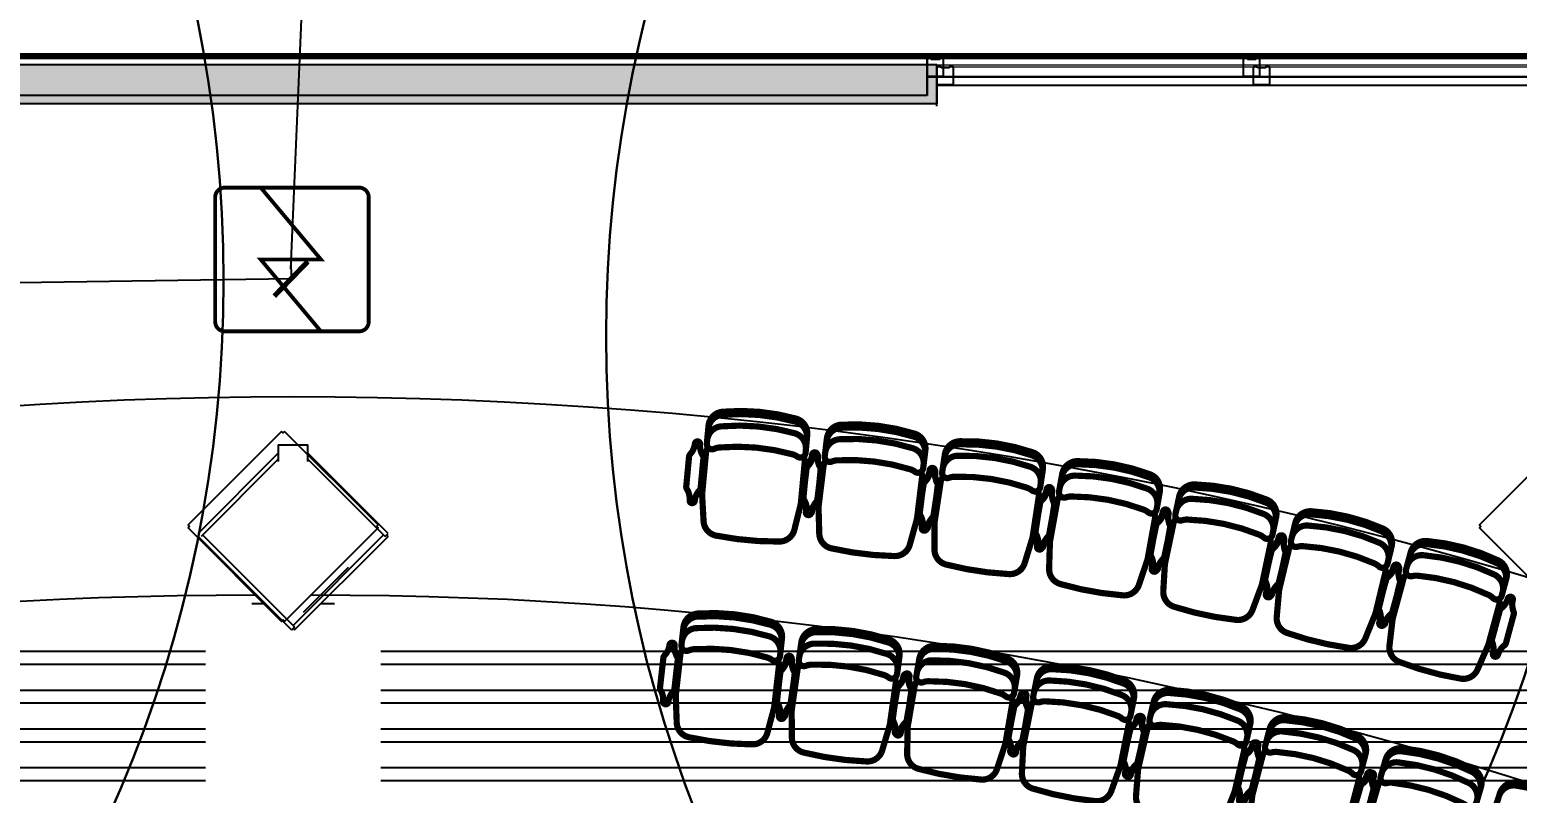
# Model space of a CAD drawing. Header units: metres. Extents: x -331 to 2982, y 362 to 2539.
# Drawn here: x 845.27 to 852.47, y 987.74 to 991.44 of the extents above; entities that cross this region are included whole.
import ezdxf

# ---------------------------------------------------------------- set-up
doc = ezdxf.new("R2010")
doc.units = ezdxf.units.M
doc.layers.get('0').update_dxf_attribs({"color": 251})
doc.layers.get('Defpoints').update_dxf_attribs({"color": 251})
for name, color, linetype in [('AR-COND', 4, 'Continuous'), ('CX', 251, 'Continuous'), ('DET. FUMAÇA', 1, 'Continuous'), ('Est', 251, 'Continuous'), ('Pis', 251, 'Continuous'), ('Renato', 7, 'Continuous')]:
    doc.layers.add(name, color=color, linetype=linetype)
doc.layers.add('BASE', color=8, linetype='Continuous', lineweight=5)
doc.layers.add('Botoeira_antiga', color=74, linetype='Continuous', lineweight=30)
doc.styles.add('COTA', font='simplex.shx')
doc.styles.get("Standard").update_dxf_attribs({"font": 'arial.ttf', "height": 0.3})
doc.dimstyles.new('1_100', dxfattribs={"dimtxt": 0.25, "dimasz": 0.15, "dimexe": 0.5, "dimexo": 0.25, "dimgap": 0.25, "dimtad": 1, "dimtxsty": 'Standard', "dimblk": 'DOT', "dimcen": 0.15, "dimadec": 0, "dimazin": 0, "dimtfac": 1, "dimtmove": 0, "dimatfit": 3, "dimfxl": 1, "dimarcsym": 0})
pattern_1 = [(180, (846.11678, 988.55278), (-1e-17, -0.1875), []), (180, (846.05428, 988.61528), (-1e-17, -0.1875), [])]

# ---------------------------------------------------------------- blocks, each defined once
blk = doc.blocks.new('XR_BL2_AND_MON-REV15$0$PERFIL_UNIT_ALCOA')
at = {"layer": 'CX', "color": 6}
for p, q in [((-21.3, 13.4), (-15.2, 13.4)), ((30.6, 13.4), (24.4, 13.4))]:
    blk.add_line(p, q, dxfattribs=at)
at = {"layer": 'CX'}
blk.add_lwpolyline([(-15.2, 19.2), (-15.2, 13.4), (-33.6, 13.4), (-33.6, 19.2), (-35.4, 19.2), (-35.4, 99.2), (44.6, 99.2), (44.6, 19.2), (42.9, 19.2), (42.9, 13.4), (24.4, 13.4), (24.4, 19.2)], close=True, dxfattribs=at)
blk = doc.blocks.new('XR_BL2_AND_MON-REV15$0$P_M')
at = {"layer": 'Est'}
blk.add_lwpolyline([(0.4596, -0.4313), (0.4525, -0.4243), (0.4596, -0.4172), (0.0071, 0.0354), (0, 0.0283), (-0.0071, 0.0354), (-0.4596, -0.4172), (-0.4525, -0.4243), (-0.4596, -0.4313), (-0.0071, -0.8839), (0, -0.8768), (0.0071, -0.8839)], close=True, dxfattribs=at)
blk = doc.blocks.new('XR_BL2_AND_MON-REV15$0$A$C10B331E6')
at = {"layer": 'BASE'}
for p, q in [((-0.1499, 0), (-0.1499, -9.3133, 2.33)), ((-0.06, 0, 197.496), (-0.06, -9.3133, 199.826)), ((-0.0499, 0, 179.8525), (-0.0499, -9.3133, 199.826))]:
    blk.add_line(p, q, dxfattribs=at)
at = {"layer": 'BASE', "linetype": 'ByBlock', "ltscale": 0.1, "xscale": -0.001000000000203727, "yscale": 0.001000000000203727, "zscale": 0.0009999999999763531, "rotation": 90}
for p in [(-0.0466, -0.0354, 197.496), (-0.0466, -1.5662)]:
    blk.add_blockref('XR_BL2_AND_MON-REV15$0$PERFIL_UNIT_ALCOA', p, dxfattribs=at)
blk = doc.blocks.new('Detector de fumaça')
at = {"layer": 'DET. FUMAÇA', "linetype": 'Continuous', "lineweight": 15, "const_width": 0.0187}
blk.add_lwpolyline([(774.5995, 539.8158), (775.2491, 539.8158, -0.414214), (775.2958, 539.769), (775.2958, 539.1669, -0.414214), (775.2491, 539.1202), (774.5995, 539.1202, -0.414214), (774.5527, 539.1669), (774.5527, 539.769, -0.414214)], format="xyb", close=True, dxfattribs=at)
blk.add_lwpolyline([(774.773, 539.8158), (775.0645, 539.468), (774.773, 539.468), (775.0645, 539.1202)], dxfattribs=at)
blk = doc.blocks.new('_ARCHTICK')
at = {"color": 0, "linetype": 'ByBlock', "const_width": 0.15}
blk.add_lwpolyline([(-0.5, -0.5), (0.5, 0.5)], dxfattribs=at)
blk = doc.blocks.new('*D4786')
at = {"layer": 'AR-COND', "color": 1, "lineweight": -2, "transparency": 16777216}
for p, q in [((846.5303, 990.3236), (846.5317, 990.2303)), ((839.8992, 990.2213), (839.9006, 990.1281)), ((846.5317, 990.2303), (839.9006, 990.1281))]:
    blk.add_line(p, q, dxfattribs=at)
at = {"layer": 'Defpoints', "color": 0, "transparency": 16777216}
for p in [(846.5303, 990.3236), (839.8992, 990.2213), (839.9006, 990.1281)]:
    blk.add_point(p, dxfattribs=at)
at = {"layer": 'AR-COND', "color": 1, "lineweight": -2, "transparency": 16777216, "xscale": 0.165, "yscale": 0.165, "zscale": 0.165}
for p, rotation in [((846.5317, 990.2303), 0.8835333846287341), ((839.9006, 990.1281), 180.8835333846287)]:
    blk.add_blockref('_ARCHTICK', p, dxfattribs=dict(at, rotation=rotation))
at = {"layer": 'AR-COND', "color": 1, "transparency": 16777216, "insert": (843.2139, 990.3258), "char_height": 0.24, "attachment_point": 5, "rotation": 0.88353, "style": 'COTA'}
blk.add_mtext('\\A1;6,63', dxfattribs=at)
blk = doc.blocks.new('_Dot')
at = {"color": 0, "linetype": 'ByBlock', "lineweight": -2}
blk.add_line((-0.5, 0), (-1, 0), dxfattribs=at)
at = {"color": 0, "linetype": 'ByBlock', "const_width": 0.5}
blk.add_lwpolyline([(-0.25, 0, 1), (0.25, 0, 1)], format="xyb", close=True, dxfattribs=at)
blk = doc.blocks.new('*D4787')
at = {"layer": 'AR-COND', "color": 1, "lineweight": -2, "transparency": 16777216}
for p, q in [((846.531, 990.277), (846.6235, 992.4731)), ((846.6235, 992.4731), (854.3026, 992.1497)), ((854.2101, 989.9535), (854.3026, 992.1497))]:
    blk.add_line(p, q, dxfattribs=at)
at = {"layer": 'Defpoints', "color": 0, "transparency": 16777216}
for p in [(854.3026, 992.1497), (846.531, 990.277), (854.2101, 989.9535)]:
    blk.add_point(p, dxfattribs=at)
at = {"layer": 'AR-COND', "color": 1, "lineweight": -2, "transparency": 16777216, "xscale": 0.165, "yscale": 0.165, "zscale": 0.165}
for p, rotation in [((846.6235, 992.4731), 177.5882723916835), ((854.3026, 992.1497), 357.5882723916835)]:
    blk.add_blockref('_ARCHTICK', p, dxfattribs=dict(at, rotation=rotation))
at = {"layer": 'AR-COND', "color": 1, "transparency": 16777216, "insert": (850.4692, 992.4579), "char_height": 0.24, "attachment_point": 5, "rotation": 357.58827, "style": 'COTA'}
blk.add_mtext('\\A1;7,69', dxfattribs=at)

msp = doc.modelspace()

# ---------------------------------------------------------------- hatches: boundary and pattern name
at = {"layer": 'Renato'}
msp.add_hatch(color=256, dxfattribs=at).paths.add_polyline_path([(849.6578, 991.0762), (849.6578, 991.2662), (843.4243, 991.2662), (843.4243, 991.0762), (846.471, 991.0762), (846.611, 991.0762)])
h = msp.add_hatch(dxfattribs=at)
h.set_pattern_fill('ANSI32', color=256, scale=0.5, angle=135)
h.set_pattern_definition(pattern_1)
h.paths.add_polyline_path([(846.1168, 988.5528), (840.7153, 988.5528), (840.7153, 983.1981), (846.1168, 983.1981)])
h = msp.add_hatch(dxfattribs=at)
h.set_pattern_fill('ANSI32', color=256, scale=0.5, angle=135)
h.set_pattern_definition(pattern_1)
h.paths.add_polyline_path([(846.9653, 988.5528), (852.3668, 988.5528), (852.3668, 983.222), (846.9653, 983.222)])
h = msp.add_hatch(dxfattribs=at)
h.set_pattern_fill('ANSI32', color=256, scale=0.5, angle=135)
h.set_pattern_definition([(180, (839.86678, 988.55278), (-1e-17, -0.1875), []), (180, (839.80428, 988.61528), (-1e-17, -0.1875), [])])
h.paths.add_polyline_path([(852.3668, 988.5528), (856.5168, 988.5528), (856.5168, 983.2157), (852.3668, 983.2157)])

# ---------------------------------------------------------------- linework, layer by layer
at = {"lineweight": 0}
msp.add_lwpolyline([(830.51, 980.3648), (862.4472, 980.3648, 1.000162), (862.4486, 989.1047), (862.118, 989.1022), (862.118, 991.1173), (862.193, 991.1173), (862.193, 991.3073), (830.793, 991.3073), (830.793, 991.1173), (830.868, 991.1173), (830.868, 989.1048, 1.0398), (830.5074, 980.3647, 0.005135)], format="xyb", close=True, dxfattribs=at)
at = {"layer": 'Botoeira_antiga', "color": 150}
for centre in [(846.5303, 990.3236), (839.9048, 990.2213), (854.3559, 989.9535)]:
    msp.add_circle(centre, 6.3, dxfattribs=at)
at = {"layer": 'Pis'}
for p, q in [((846.493, 991.3073), (843.3762, 991.3073)), ((849.6097, 991.3073), (843.3762, 991.3073)), ((849.6096, 991.2971), (858.923, 991.2971)), ((849.6097, 991.1173), (849.6097, 991.3073)), ((849.6097, 991.1173), (849.6097, 991.3073)), ((849.6097, 991.3073), (858.923, 991.3073)), ((849.6096, 991.2073), (858.923, 991.2073)), ((858.923, 991.2073), (849.6097, 991.2073)), ((849.6097, 991.2073), (849.6097, 991.1173)), ((846.423, 991.1173), (843.3762, 991.1173)), ((849.6097, 991.1173), (843.3762, 991.1173))]:
    msp.add_line(p, q, dxfattribs=at)
at = {"layer": 'Pis', "const_width": 0.03}
for points in [[(830.51, 980.3648), (862.4472, 980.3648, 1.000162), (862.4486, 989.1047), (862.118, 989.1022), (862.118, 991.1173), (862.193, 991.1173), (862.193, 991.3073), (830.793, 991.3073), (830.793, 991.1173), (830.868, 991.1173), (830.868, 989.1048, 1.0398), (830.5074, 980.3647, 0.005135)], [(848.6041, 989.414, -0.08991), (848.9593, 989.3808, -0.086278), (848.9825, 989.3697, 0.57735), (849.0219, 989.3878), (849.03, 989.4746, 0.36261), (848.9755, 989.5538, 0.08991), (848.6203, 989.587, 0.36261), (848.5521, 989.5193), (848.544, 989.4325, 0.57735), (848.5793, 989.4074, -0.086278)], [(849.1743, 989.3519, -0.08991), (849.5284, 989.3085, -0.086278), (849.5512, 989.2968, 0.57735), (849.5911, 989.3137), (849.6017, 989.4002, 0.36261), (849.5495, 989.481, 0.08991), (849.1954, 989.5244, 0.36261), (849.1252, 989.4586), (849.1146, 989.3721, 0.57735), (849.1492, 989.3461, -0.086278)], [(848.5087, 989.2075, 0.164851), (848.514, 989.2193), (848.5274, 989.3628, 0.164851), (848.5244, 989.3752, -0.162089), (848.5111, 989.43, 1), (848.4862, 989.4323, -0.162089), (848.4629, 989.381, 0.164851), (848.4577, 989.3693), (848.4443, 989.2258, 0.164851), (848.4472, 989.2133, -0.162089), (848.4606, 989.1585, 1), (848.4855, 989.1562, -0.162089)], [(849.742, 989.2725, -0.08991), (850.0947, 989.219, -0.086278), (850.1172, 989.2066, 0.57735), (850.1576, 989.2224), (850.1706, 989.3086, 0.36261), (850.1208, 989.3908, 0.08991), (849.7681, 989.4443, 0.36261), (849.6961, 989.3806), (849.683, 989.2944, 0.57735), (849.7168, 989.2674, -0.086278)], [(849.073, 989.1483, 0.164851), (849.0786, 989.1598), (849.0961, 989.3029, 0.164851), (849.0935, 989.3154, -0.162089), (849.0817, 989.3706, 1), (849.0569, 989.3736, -0.162089), (849.0322, 989.323, 0.164851), (849.0266, 989.3114), (849.0091, 989.1683, 0.164851), (849.0117, 989.1558, -0.162089), (849.0235, 989.1006, 1), (849.0483, 989.0976, -0.162089)], [(849.0118, 989.1727), (849.0252, 989.3162, -0.164851), (849.0305, 989.3279, 0.162089), (849.0537, 989.3792, -1), (849.0786, 989.3769, 0.162089), (849.0919, 989.3221, -0.164851), (849.0949, 989.3097), (849.0815, 989.1662, -0.164851), (849.0763, 989.1545, 0.162089), (849.053, 989.1031, -1), (849.0281, 989.1054, 0.162089), (849.0148, 989.1602, -0.164851)], [(850.307, 989.177, -0.08991), (850.658, 989.1134, -0.086278), (850.6802, 989.1004, 0.57735), (850.721, 989.115), (850.7365, 989.2008, 0.36261), (850.689, 989.2844, 0.08991), (850.338, 989.348, 0.36261), (850.2642, 989.2863), (850.2486, 989.2006, 0.57735), (850.2817, 989.1726, -0.086278)], [(849.6349, 989.0719, 0.164851), (849.6408, 989.0833), (849.6625, 989.2257, 0.164851), (849.6602, 989.2384, -0.162089), (849.65, 989.2938, 1), (849.6253, 989.2976, -0.162089), (849.5991, 989.2476, 0.164851), (849.5932, 989.2362), (849.5716, 989.0938, 0.164851), (849.5739, 989.0811, -0.162089), (849.5841, 989.0257, 1), (849.6088, 989.0219, -0.162089)], [(849.5748, 989.099), (849.5924, 989.2421, -0.164851), (849.5979, 989.2536, 0.162089), (849.6227, 989.3043, -1), (849.6475, 989.3012, 0.162089), (849.6592, 989.2461, -0.164851), (849.6619, 989.2335), (849.6443, 989.0905, -0.164851), (849.6388, 989.0789, 0.162089), (849.614, 989.0283, -1), (849.5892, 989.0313, 0.162089), (849.5775, 989.0864, -0.164851)], [(850.1942, 988.9795, 0.164851), (850.2005, 988.9907), (850.2262, 989.1325, 0.164851), (850.2243, 989.1452, -0.162089), (850.2157, 989.2009, 1), (850.1911, 989.2054, -0.162089), (850.1635, 989.1562, 0.164851), (850.1573, 989.145), (850.1316, 989.0032, 0.164851), (850.1335, 988.9905, -0.162089), (850.1421, 988.9348, 1), (850.1667, 988.9303, -0.162089)], [(850.1352, 989.0083), (850.1568, 989.1507, -0.164851), (850.1627, 989.1621, 0.162089), (850.1889, 989.2121, -1), (850.2136, 989.2083, 0.162089), (850.2238, 989.1529, -0.164851), (850.226, 989.1402), (850.2044, 988.9978, -0.164851), (850.1985, 988.9864, 0.162089), (850.1723, 988.9364, -1), (850.1476, 988.9402, 0.162089), (850.1374, 988.9956, -0.164851)], [(850.8695, 989.0653, -0.08991), (851.2186, 988.9917, -0.086278), (851.2404, 988.978, 0.57735), (851.2816, 988.9915), (851.2995, 989.0767, 0.36261), (851.2545, 989.1617, 0.08991), (850.9054, 989.2353, 0.36261), (850.8299, 989.1758), (850.8119, 989.0905, 0.57735), (850.8441, 989.0616, -0.086278)], [(850.6925, 988.9016), (850.7181, 989.0434, -0.164851), (850.7244, 989.0546, 0.162089), (850.7519, 989.1038, -1), (850.7765, 989.0993, 0.162089), (850.7851, 989.0436, -0.164851), (850.787, 989.0309), (850.7613, 988.8891, -0.164851), (850.7551, 988.8779, 0.162089), (850.7275, 988.8287, -1), (850.7029, 988.8332, 0.162089), (850.6943, 988.8889, -0.164851)], [(850.7512, 988.8711, 0.164851), (850.7577, 988.8821), (850.7875, 989.0231, 0.164851), (850.7859, 989.0359, -0.162089), (850.7789, 989.0918, 1), (850.7545, 989.097, -0.162089), (850.7255, 989.0486, 0.164851), (850.719, 989.0376), (850.6892, 988.8966, 0.164851), (850.6907, 988.8838, -0.162089), (850.6977, 988.8279, 1), (850.7222, 988.8227, -0.162089)], [(851.4285, 988.9366, -0.08991), (851.7753, 988.853, -0.086278), (851.7967, 988.8388, 0.57735), (851.8382, 988.851), (851.8587, 988.9358, 0.36261), (851.816, 989.0219, 0.08991), (851.4692, 989.1055, 0.36261), (851.392, 989.0482), (851.3716, 988.9635, 0.57735), (851.403, 988.9337, -0.086278)], [(851.3046, 988.7459, 0.164851), (851.3115, 988.7568), (851.3453, 988.8969, 0.164851), (851.3441, 988.9096, -0.162089), (851.3387, 988.9657, 1), (851.3144, 988.9716, -0.162089), (851.2841, 988.9241, 0.164851), (851.2772, 988.9133), (851.2434, 988.7732, 0.164851), (851.2446, 988.7604, -0.162089), (851.25, 988.7043, 1), (851.2743, 988.6984, -0.162089)], [(851.247, 988.7789), (851.2767, 988.92, -0.164851), (851.2832, 988.931, 0.162089), (851.3122, 988.9794, -1), (851.3367, 988.9742, 0.162089), (851.3437, 988.9183, -0.164851), (851.3452, 988.9055), (851.3154, 988.7645, -0.164851), (851.3089, 988.7535, 0.162089), (851.2799, 988.7051, -1), (851.2555, 988.7103, 0.162089), (851.2485, 988.7662, -0.164851)], [(851.984, 988.7938, -0.08991), (852.3283, 988.7003, -0.086278), (852.3493, 988.6855, 0.57735), (852.3911, 988.6965), (852.414, 988.7806, 0.36261), (852.3738, 988.868, 0.08991), (852.0295, 988.9615, 0.36261), (851.9507, 988.9064), (851.9279, 988.8223, 0.57735), (851.9584, 988.7916, -0.086278)], [(851.8547, 988.6067, 0.164851), (851.8619, 988.6174), (851.8996, 988.7565, 0.164851), (851.8989, 988.7693, -0.162089), (851.8951, 988.8255, 1), (851.871, 988.8321, -0.162089), (851.8393, 988.7855, 0.164851), (851.8321, 988.7748), (851.7943, 988.6357, 0.164851), (851.7951, 988.6229, -0.162089), (851.7989, 988.5667, 1), (851.823, 988.5601, -0.162089)], [(851.7976, 988.6396), (851.8313, 988.7797, -0.164851), (851.8382, 988.7905, 0.162089), (851.8685, 988.838, -1), (851.8928, 988.8322, 0.162089), (851.8982, 988.7761, -0.164851), (851.8994, 988.7633), (851.8656, 988.6232, -0.164851), (851.8588, 988.6123, 0.162089), (851.8284, 988.5648, -1), (851.8041, 988.5707, 0.162089), (851.7987, 988.6268, -0.164851)], [(852.3444, 988.4863), (852.3822, 988.6254, -0.164851), (852.3893, 988.6361, 0.162089), (852.421, 988.6827, -1), (852.4452, 988.6761, 0.162089), (852.4489, 988.6199, -0.164851), (852.4497, 988.6071), (852.412, 988.468, -0.164851), (852.4048, 988.4573, 0.162089), (852.3731, 988.4107, -1), (852.349, 988.4173, 0.162089), (852.3452, 988.4735, -0.164851)], [(848.4808, 988.438, -0.08991), (848.8353, 988.3981, -0.086278), (848.8583, 988.3866, 0.57735), (848.898, 988.404), (848.9077, 988.4906, 0.36261), (848.8547, 988.5708, 0.08991), (848.5002, 988.6107, 0.36261), (848.4307, 988.5442), (848.421, 988.4576, 0.57735), (848.4558, 988.4319, -0.086278)], [(849.0483, 988.3632, -0.08991), (849.4016, 988.3132, -0.086278), (849.4242, 988.301, 0.57735), (849.4644, 988.3172), (849.4766, 988.4035, 0.36261), (849.4259, 988.4852, 0.08991), (849.0727, 988.5352, 0.36261), (849.0013, 988.4708), (848.9891, 988.3845, 0.57735), (849.0232, 988.3578, -0.086278)], [(848.3815, 988.2334, 0.164851), (848.387, 988.245), (848.4031, 988.3882, 0.164851), (848.4004, 988.4007, -0.162089), (848.3881, 988.4557, 1), (848.3632, 988.4585, -0.162089), (848.339, 988.4076, 0.164851), (848.3335, 988.396), (848.3174, 988.2528, 0.164851), (848.3202, 988.2403, -0.162089), (848.3325, 988.1853, 1), (848.3573, 988.1825, -0.162089)], [(848.9433, 988.1615, 0.164851), (848.9491, 988.1729), (848.9693, 988.3156, 0.164851), (848.9669, 988.3283, -0.162089), (848.9562, 988.3836, 1), (848.9314, 988.3871, -0.162089), (848.9057, 988.3369, 0.164851), (848.9, 988.3254), (848.8798, 988.1828, 0.164851), (848.8821, 988.1701, -0.162089), (848.8929, 988.1148, 1), (848.9176, 988.1113, -0.162089)], [(848.8839, 988.1891), (848.9, 988.3323, -0.164851), (848.9054, 988.3439, 0.162089), (848.9296, 988.3948, -1), (848.9545, 988.392, 0.162089), (848.9668, 988.337, -0.164851), (848.9695, 988.3245), (848.9534, 988.1813, -0.164851), (848.948, 988.1697, 0.162089), (848.9237, 988.1188, -1), (848.8989, 988.1216, 0.162089), (848.8866, 988.1766, -0.164851)], [(849.6163, 988.2831, -0.08991), (849.9679, 988.223, -0.086278), (849.9902, 988.2102, 0.57735), (850.0308, 988.2253), (850.0455, 988.3112, 0.36261), (849.9972, 988.3943, 0.08991), (849.6456, 988.4544, 0.36261), (849.5724, 988.392), (849.5577, 988.3061, 0.57735), (849.591, 988.2785, -0.086278)], [(849.5055, 988.0845, 0.164851), (849.5116, 988.0958), (849.5359, 988.2379, 0.164851), (849.5339, 988.2505, -0.162089), (849.5247, 988.3062, 1), (849.5001, 988.3104, -0.162089), (849.473, 988.2609, 0.164851), (849.4669, 988.2496), (849.4426, 988.1076, 0.164851), (849.4446, 988.0949, -0.162089), (849.4538, 988.0393, 1), (849.4784, 988.0351, -0.162089)], [(850.1818, 988.186, -0.08991), (850.5316, 988.1158, -0.086278), (850.5535, 988.1024, 0.57735), (850.5945, 988.1163), (850.6116, 988.2017, 0.36261), (850.5657, 988.2862, 0.08991), (850.2159, 988.3564, 0.36261), (850.141, 988.2961), (850.1239, 988.2107, 0.57735), (850.1564, 988.1821, -0.086278)], [(849.4441, 988.1029), (849.4643, 988.2455, -0.164851), (849.4701, 988.257, 0.162089), (849.4958, 988.3072, -1), (849.5205, 988.3037, 0.162089), (849.5313, 988.2483, -0.164851), (849.5336, 988.2357), (849.5134, 988.093, -0.164851), (849.5076, 988.0816, 0.162089), (849.482, 988.0314, -1), (849.4572, 988.0349, 0.162089), (849.4465, 988.0902, -0.164851)], [(850.0653, 987.9906, 0.164851), (850.0718, 988.0017), (850.1001, 988.143, 0.164851), (850.0985, 988.1558, -0.162089), (850.0909, 988.2116, 1), (850.0664, 988.2165, -0.162089), (850.0379, 988.1679, 0.164851), (850.0315, 988.1568), (850.0031, 988.0155, 0.164851), (850.0048, 988.0028, -0.162089), (850.0123, 987.9469, 1), (850.0368, 987.942, -0.162089)], [(850.0045, 988.0116), (850.0287, 988.1536, -0.164851), (850.0348, 988.1649, 0.162089), (850.0619, 988.2143, -1), (850.0866, 988.2101, 0.162089), (850.0957, 988.1545, -0.164851), (850.0977, 988.1418), (850.0735, 987.9998, -0.164851), (850.0673, 987.9885, 0.162089), (850.0403, 987.939, -1), (850.0156, 987.9433, 0.162089), (850.0065, 987.9989, -0.164851)], [(850.744, 988.0719, -0.08991), (851.0917, 987.9918, -0.086278), (851.1132, 987.9777, 0.57735), (851.1546, 987.9904), (851.1742, 988.0753, 0.36261), (851.1307, 988.1611, 0.08991), (850.783, 988.2412, 0.36261), (850.7064, 988.1832), (850.6868, 988.0982, 0.57735), (850.7185, 988.0687, -0.086278)], [(850.622, 987.88, 0.164851), (850.6288, 987.8909), (850.6612, 988.0313, 0.164851), (850.6599, 988.0441, -0.162089), (850.6539, 988.1001, 1), (850.6296, 988.1058, -0.162089), (850.5997, 988.058, 0.164851), (850.5929, 988.047), (850.5606, 987.9066, 0.164851), (850.5619, 987.8938, -0.162089), (850.5678, 987.8378, 1), (850.5922, 987.8322, -0.162089)], [(850.562, 987.9034), (850.5903, 988.0447, -0.164851), (850.5968, 988.0558, 0.162089), (850.6253, 988.1045, -1), (850.6498, 988.0995, 0.162089), (850.6573, 988.0437, -0.164851), (850.659, 988.0309), (850.6306, 987.8897, -0.164851), (850.6242, 987.8785, 0.162089), (850.5957, 987.8299, -1), (850.5712, 987.8348, 0.162089), (850.5636, 987.8907, -0.164851)], [(851.3026, 987.941, -0.08991), (851.6478, 987.8509, -0.086278), (851.6689, 987.8362, 0.57735), (851.7107, 987.8477), (851.7327, 987.932, 0.36261), (851.6917, 988.019, 0.08991), (851.3465, 988.1091, 0.36261), (851.2683, 988.0532), (851.2462, 987.9689, 0.57735), (851.2771, 987.9385, -0.086278)], [(851.1752, 987.7526, 0.164851), (851.1823, 987.7633), (851.2187, 987.9028, 0.164851), (851.2177, 987.9156, -0.162089), (851.2134, 987.9718, 1), (851.1892, 987.9781, -0.162089), (851.158, 987.9311, 0.164851), (851.1509, 987.9204), (851.1145, 987.781, 0.164851), (851.1155, 987.7682, -0.162089), (851.1198, 987.712, 1), (851.144, 987.7057, -0.162089)], [(851.116, 987.7786), (851.1484, 987.919, -0.164851), (851.1551, 987.9299, 0.162089), (851.185, 987.9777, -1), (851.2094, 987.9721, 0.162089), (851.2153, 987.916, -0.164851), (851.2166, 987.9033), (851.1842, 987.7628, -0.164851), (851.1775, 987.7519, 0.162089), (851.1476, 987.7041, -1), (851.1232, 987.7097, 0.162089), (851.1173, 987.7658, -0.164851)], [(851.8612, 987.7921, -0.08991), (852.2037, 987.6921, -0.086278), (852.2244, 987.6769, 0.57735), (852.2664, 987.6872), (852.2908, 987.7708, 0.36261), (852.2523, 987.8589, 0.08991), (851.9099, 987.9589, 0.36261), (851.83, 987.9053), (851.8056, 987.8216, 0.57735), (851.8356, 987.7903, -0.086278)], [(851.6661, 987.6371), (851.7025, 987.7765, -0.164851), (851.7095, 987.7872, 0.162089), (851.7407, 987.8342, -1), (851.7649, 987.8278, 0.162089), (851.7693, 987.7716, -0.164851), (851.7702, 987.7588), (851.7338, 987.6194, -0.164851), (851.7267, 987.6087, 0.162089), (851.6955, 987.5618, -1), (851.6713, 987.5681, 0.162089), (851.667, 987.6243, -0.164851)], [(851.7284, 987.6074, 0.164851), (851.7358, 987.6179), (851.7761, 987.7563, 0.164851), (851.7756, 987.7691, -0.162089), (851.7729, 987.8254, 1), (851.7489, 987.8324, -0.162089), (851.7163, 987.7864, 0.164851), (851.709, 987.7759), (851.6686, 987.6375, 0.164851), (851.6691, 987.6247, -0.162089), (851.6719, 987.5684, 1), (851.6959, 987.5614, -0.162089)], [(852.4108, 987.6274, -0.08991), (852.7502, 987.5178, -0.086278), (852.7705, 987.5019, 0.57735), (852.8128, 987.511), (852.8396, 987.5939, 0.36261), (852.8037, 987.6831, 0.08991), (852.4642, 987.7928, 0.36261), (852.3829, 987.7415), (852.3561, 987.6586, 0.57735), (852.3851, 987.6264, -0.086278)]]:
    msp.add_lwpolyline(points, format="xyb", close=True, dxfattribs=at)
for points in [[(849.0286, 989.4596, 0.36261), (848.9741, 989.5388, 0.08991), (848.6189, 989.5721, 0.36261), (848.5507, 989.5043)], [(849.0234, 989.4038, 0.36261), (848.9689, 989.483, 0.08991), (848.6137, 989.5163, 0.36261), (848.5455, 989.4485)], [(849.5999, 989.3853, 0.36261), (849.5477, 989.4661, 0.08991), (849.1936, 989.5095, 0.36261), (849.1234, 989.4437)], [(849.0116, 989.3698, -0.149389), (849.0175, 989.3412), (848.9996, 989.1495, -0.03724), (848.9971, 989.1348), (848.9677, 989.0159, -0.342214), (848.8956, 988.9589, -0.051556), (848.5885, 988.9876, -0.342214), (848.5282, 989.057), (848.5214, 989.1794, -0.03724), (848.5217, 989.1942), (848.5396, 989.3859, -0.149389), (848.5507, 989.413)], [(849.593, 989.3297, 0.36261), (849.5409, 989.4105, 0.08991), (849.1867, 989.4539, 0.36261), (849.1166, 989.3881)], [(850.1684, 989.2938, 0.36261), (850.1185, 989.376, 0.08991), (849.7658, 989.4295, 0.36261), (849.6938, 989.3658)], [(849.5803, 989.2961, -0.149389), (849.5854, 989.2673), (849.562, 989.0762, -0.03724), (849.5591, 989.0616), (849.5263, 988.9435, -0.342214), (849.4526, 988.8886, -0.051556), (849.1464, 988.9261, -0.342214), (849.0881, 988.9972), (849.0848, 989.1197, -0.03724), (849.0855, 989.1346), (849.109, 989.3257, -0.149389), (849.1208, 989.3524)], [(850.16, 989.2384, 0.36261), (850.1101, 989.3206, 0.08991), (849.7574, 989.3741, 0.36261), (849.6854, 989.3104)], [(850.7338, 989.186, 0.36261), (850.6863, 989.2696, 0.08991), (850.3353, 989.3332, 0.36261), (850.2615, 989.2716)], [(850.1463, 989.2051, -0.149389), (850.1505, 989.1762), (850.1217, 988.9858, -0.03724), (850.1183, 988.9713), (850.0822, 988.8542, -0.342214), (850.007, 988.8014, -0.051556), (849.7019, 988.8477, -0.342214), (849.6458, 988.9204), (849.646, 989.043, -0.03724), (849.6471, 989.0578), (849.676, 989.2482, -0.149389), (849.6886, 989.2745)], [(850.7238, 989.1309, 0.36261), (850.6763, 989.2145, 0.08991), (850.3253, 989.2781, 0.36261), (850.2515, 989.2165)], [(851.2964, 989.0621, 0.36261), (851.2514, 989.147, 0.08991), (850.9023, 989.2206, 0.36261), (850.8268, 989.1611)], [(850.7092, 989.098, -0.149389), (850.7126, 989.069), (850.6783, 988.8795, -0.03724), (850.6746, 988.8651), (850.6351, 988.7491, -0.342214), (850.5584, 988.6985, -0.051556), (850.2548, 988.7535, -0.342214), (850.2007, 988.8278), (850.2044, 988.9503, -0.03724), (850.206, 988.9651), (850.2403, 989.1546, -0.149389), (850.2537, 989.1806)], [(851.2849, 989.0072, 0.36261), (851.2398, 989.0922, 0.08991), (850.8907, 989.1658, 0.36261), (850.8152, 989.1063)], [(851.2693, 988.9748, -0.149389), (851.2719, 988.9457), (851.2322, 988.7573, -0.03724), (851.228, 988.743), (851.1852, 988.6282, -0.342214), (851.1071, 988.5798, -0.051556), (850.8052, 988.6435, -0.342214), (850.7533, 988.7193), (850.7605, 988.8416, -0.03724), (850.7625, 988.8564), (850.8022, 989.0448, -0.149389), (850.8164, 989.0704)], [(851.8551, 988.9212, 0.36261), (851.8125, 989.0074, 0.08991), (851.4657, 989.091, 0.36261), (851.3885, 989.0337)], [(851.842, 988.8667, 0.36261), (851.7994, 988.9529, 0.08991), (851.4526, 989.0365, 0.36261), (851.3754, 988.9792)], [(851.8255, 988.8347, -0.149389), (851.8273, 988.8056), (851.7822, 988.6184, -0.03724), (851.7776, 988.6042), (851.7315, 988.4907, -0.342214), (851.6521, 988.4445, -0.051556), (851.3521, 988.5168, -0.342214), (851.3024, 988.5941), (851.3131, 988.7162, -0.03724), (851.3155, 988.7309), (851.3606, 988.9181, -0.149389), (851.3755, 988.9432)], [(852.41, 988.7662, 0.36261), (852.3699, 988.8535, 0.08991), (852.0256, 988.947, 0.36261), (851.9468, 988.892)], [(852.3953, 988.7121, 0.36261), (852.3552, 988.7995, 0.08991), (852.0109, 988.893, 0.36261), (851.9321, 988.8379)], [(852.3779, 988.6806, -0.149389), (852.3789, 988.6514), (852.3284, 988.4656, -0.03724), (852.3234, 988.4516), (852.2741, 988.3394, -0.342214), (852.1934, 988.2955, -0.051556), (851.8956, 988.3764, -0.342214), (851.8481, 988.4551), (851.8624, 988.5768, -0.03724), (851.8652, 988.5914), (851.9156, 988.7772, -0.149389), (851.9312, 988.8019)], [(848.8998, 988.42, 0.36261), (848.8468, 988.5002, 0.08991), (848.4923, 988.5401, 0.36261), (848.4228, 988.4736)], [(848.906, 988.4757, 0.36261), (848.853, 988.5559, 0.08991), (848.4985, 988.5958, 0.36261), (848.429, 988.5293)], [(849.4666, 988.3332, 0.36261), (849.416, 988.4149, 0.08991), (849.0627, 988.4649, 0.36261), (848.9914, 988.4005)], [(849.4745, 988.3887, 0.36261), (849.4238, 988.4704, 0.08991), (849.0706, 988.5204, 0.36261), (848.9992, 988.4559)], [(848.8874, 988.3862, -0.149389), (848.8927, 988.3575), (848.8712, 988.1662, -0.03724), (848.8685, 988.1515), (848.8368, 988.0331, -0.342214), (848.7637, 987.9775, -0.051556), (848.4571, 988.012, -0.342214), (848.3982, 988.0825), (848.3937, 988.2049, -0.03724), (848.3942, 988.2198), (848.4157, 988.4111, -0.149389), (848.4274, 988.438)], [(850.043, 988.2964, 0.36261), (849.9947, 988.3795, 0.08991), (849.643, 988.4396, 0.36261), (849.5699, 988.3773)], [(849.4533, 988.2998, -0.149389), (849.4578, 988.2709), (849.4308, 988.0803, -0.03724), (849.4277, 988.0657), (849.3927, 987.9483, -0.342214), (849.318, 987.8948, -0.051556), (849.0125, 987.938, -0.342214), (848.9556, 988.0102), (848.9546, 988.1327, -0.03724), (848.9556, 988.1476), (848.9826, 988.3382, -0.149389), (848.9949, 988.3647)], [(850.0336, 988.2412, 0.36261), (849.9852, 988.3243, 0.08991), (849.6336, 988.3844, 0.36261), (849.5604, 988.322)], [(850.6087, 988.187, 0.36261), (850.5628, 988.2715, 0.08991), (850.213, 988.3416, 0.36261), (850.1381, 988.2814)], [(850.0193, 988.2082, -0.149389), (850.023, 988.1792), (849.9905, 987.9894, -0.03724), (849.9869, 987.9749), (849.9486, 987.8585, -0.342214), (849.8724, 987.8072, -0.051556), (849.5683, 987.8591, -0.342214), (849.5135, 987.9329), (849.516, 988.0554, -0.03724), (849.5174, 988.0702), (849.5498, 988.26, -0.149389), (849.563, 988.2861)], [(850.5977, 988.1321, 0.36261), (850.5518, 988.2166, 0.08991), (850.202, 988.2867, 0.36261), (850.127, 988.2265)], [(850.5824, 988.0995, -0.149389), (850.5853, 988.0704), (850.5474, 987.8816, -0.03724), (850.5434, 987.8673), (850.5018, 987.7521, -0.342214), (850.4241, 987.7029, -0.051556), (850.1216, 987.7636, -0.342214), (850.069, 987.8389), (850.075, 987.9613, -0.03724), (850.0768, 987.976), (850.1147, 988.1648, -0.149389), (850.1285, 988.1905)], [(851.1708, 988.0607, 0.36261), (851.1273, 988.1465, 0.08991), (850.7797, 988.2266, 0.36261), (850.7031, 988.1685)], [(851.1582, 988.0061, 0.36261), (851.1147, 988.0919, 0.08991), (850.7671, 988.172, 0.36261), (850.6905, 988.1139)], [(851.142, 987.974, -0.149389), (851.1441, 987.9448), (851.1008, 987.7572, -0.03724), (851.0964, 987.743), (851.0515, 987.629, -0.342214), (850.9724, 987.5821, -0.051556), (850.6718, 987.6514, -0.342214), (850.6213, 987.7282), (850.6308, 987.8503, -0.03724), (850.6331, 987.865), (850.6763, 988.0527, -0.149389), (850.6909, 988.078)], [(851.7148, 987.8633, 0.36261), (851.6738, 987.9503, 0.08991), (851.3286, 988.0404, 0.36261), (851.2503, 987.9845)], [(851.7289, 987.9175, 0.36261), (851.6879, 988.0045, 0.08991), (851.3427, 988.0946, 0.36261), (851.2645, 988.0387)], [(851.6977, 987.8317, -0.149389), (851.6989, 987.8025), (851.6503, 987.6162, -0.03724), (851.6455, 987.6021), (851.5973, 987.4894, -0.342214), (851.5169, 987.4448, -0.051556), (851.2184, 987.5227, -0.342214), (851.1701, 987.6009), (851.1832, 987.7227, -0.03724), (851.1858, 987.7374), (851.2344, 987.9237, -0.149389), (851.2498, 987.9485)], [(852.2709, 987.7027, 0.36261), (852.2324, 987.7908, 0.08991), (851.89, 987.8907, 0.36261), (851.8101, 987.8371)], [(852.2866, 987.7564, 0.36261), (852.2481, 987.8445, 0.08991), (851.9057, 987.9445, 0.36261), (851.8258, 987.8909)], [(852.2529, 987.6715, -0.149389), (852.2533, 987.6423), (852.1994, 987.4574, -0.03724), (852.1942, 987.4435), (852.1428, 987.3323, -0.342214), (852.0612, 987.2899, -0.051556), (851.765, 987.3764, -0.342214), (851.719, 987.4559), (851.7355, 987.5773, -0.03724), (851.7386, 987.5919), (851.7925, 987.7767, -0.149389), (851.8086, 987.8012)], [(852.835, 987.5796, 0.36261), (852.799, 987.6688, 0.08991), (852.4596, 987.7785, 0.36261), (852.3782, 987.7272)]]:
    msp.add_lwpolyline(points, format="xyb", dxfattribs=at)
at = {"layer": 'Pis'}
for centre, start, end in [((846.3083, 969.4307), 89.84702, 125.7567), ((846.6776, 969.4307), 54.11814, 90.15298)]:
    msp.add_arc(centre, 19.2681, start, end, dxfattribs=at)
at = {"layer": 'Renato'}
for p, q in [((846.541, 991.2662, 195.166), (843.4243, 991.2662, 195.166)), ((849.6578, 991.2662, 195.166), (846.541, 991.2662, 195.166)), ((849.6578, 991.0662), (849.6578, 991.2662)), ((849.6578, 991.0762, 195.166), (849.6578, 991.2662, 195.166)), ((846.471, 991.0762, 195.166), (843.4243, 991.0762, 195.166)), ((849.6578, 991.0762, 195.166), (846.611, 991.0762, 195.166)), ((846.591, 988.6169, 195.166), (846.8092, 988.835, 195.166)), ((846.4078, 988.6577, 195.166), (846.341, 988.6577, 195.166)), ((846.741, 988.6577, 195.166), (846.6743, 988.6577, 195.166))]:
    msp.add_line(p, q, dxfattribs=at)
at = {"layer": 'Renato', "color": 2}
for p, q in [((846.471, 989.3596), (846.0956, 988.9841)), ((846.9865, 988.9841), (846.611, 989.3596)), ((846.0814, 988.9841), (846.534, 988.5316)), ((846.1026, 988.9912), (846.5481, 988.5457)), ((846.541, 988.5528), (846.9795, 988.9912)), ((846.5481, 988.5316), (847.0007, 988.9841)), ((846.9865, 988.9841), (847.0007, 988.9983)), ((846.9936, 988.9912), (847.0007, 988.9841)), ((846.541, 988.5386), (846.534, 988.5316)), ((846.541, 988.5386), (846.5481, 988.5457)), ((846.541, 988.5386), (846.5481, 988.5316))]:
    msp.add_line(p, q, dxfattribs=at)
at = {"layer": 'Renato'}
msp.add_lwpolyline([(858.971, 991.1662), (849.6578, 991.1662), (849.6578, 991.0762), (846.611, 991.0762), (846.471, 991.0762), (843.4243, 991.0762), (843.4243, 991.1662), (834.111, 991.1662), (834.111, 989.3455), (834.4653, 988.9912), (834.041, 988.5669)], dxfattribs=at)
at = {"layer": 'Renato', "color": 2}
for points in [[(846.471, 989.3455), (846.471, 989.4262), (846.611, 989.4262), (846.611, 989.3455)], [(846.471, 989.3879), (846.0814, 988.9983)], [(847.0007, 988.9983), (846.611, 989.3879)]]:
    msp.add_lwpolyline(points, dxfattribs=at)
at = {"layer": 'Renato'}
msp.add_arc((846.541, 968.8074), 20.8513, 53.49254, 126.50745, dxfattribs=at)

# ---------------------------------------------------------------- block references
at = {"layer": 'DET. FUMAÇA', "linetype": 'Continuous', "lineweight": 0}
msp.add_blockref('Detector de fumaça', (71.6116, 450.8556), dxfattribs=at)
at = {"layer": 'Pis', "xscale": -0.001000000000203727, "yscale": 0.001000000000203727, "zscale": 0.0009999999999763531, "rotation": 180}
for p in [(849.645, 991.3105), (851.1758, 991.3105)]:
    msp.add_blockref('XR_BL2_AND_MON-REV15$0$PERFIL_UNIT_ALCOA', p, dxfattribs=at)
at = {"layer": 'Pis', "rotation": 90}
for p in [(846.0687, 989.0323), (852.3187, 989.0323)]:
    msp.add_blockref('XR_BL2_AND_MON-REV15$0$P_M', p, dxfattribs=at)
at = {"layer": 'Renato', "rotation": 89.99999999999999}
msp.add_blockref('XR_BL2_AND_MON-REV15$0$A$C10B331E6', (849.6577, 991.3161, -179.8525), dxfattribs=at)

# ---------------------------------------------------------------- dimensions: what is measured, and where the dimension line sits
at = {"layer": 'AR-COND', "color": 150}
for p1, p2, distance, picture, middle in [((846.531, 990.277), (854.2101, 989.9535), 2.1981, '*D4787', (850.4692, 992.4579)), ((846.5303, 990.3236), (839.8992, 990.2213), 0.0933, '*D4786', (843.2139, 990.3258))]:
    dim = msp.add_aligned_dim(p1=p1, p2=p2, distance=distance, dimstyle='1_100', override={"dimscale": 75, "dimtxt": 0.0032, "dimasz": 0.0022, "dimexe": 0, "dimexo": 0, "dimgap": 5e-05, "dimzin": 4, "dimtxsty": 'COTA', "dimblk": 'ARCHTICK', "dimcen": 0, "dimclrd": 1, "dimclre": 1, "dimclrt": 1, "dimadec": 2, "dimtix": 1, "dimtmove": 2, "dimldrblk": 'Dot', "dimtvp": 1, "dimtolj": 1, "dimtzin": 0}, dxfattribs=at)
    dim.commit()
    dim.dimension.update_dxf_attribs({"geometry": picture, "text_midpoint": middle})

doc.saveas('drawing.dxf')
